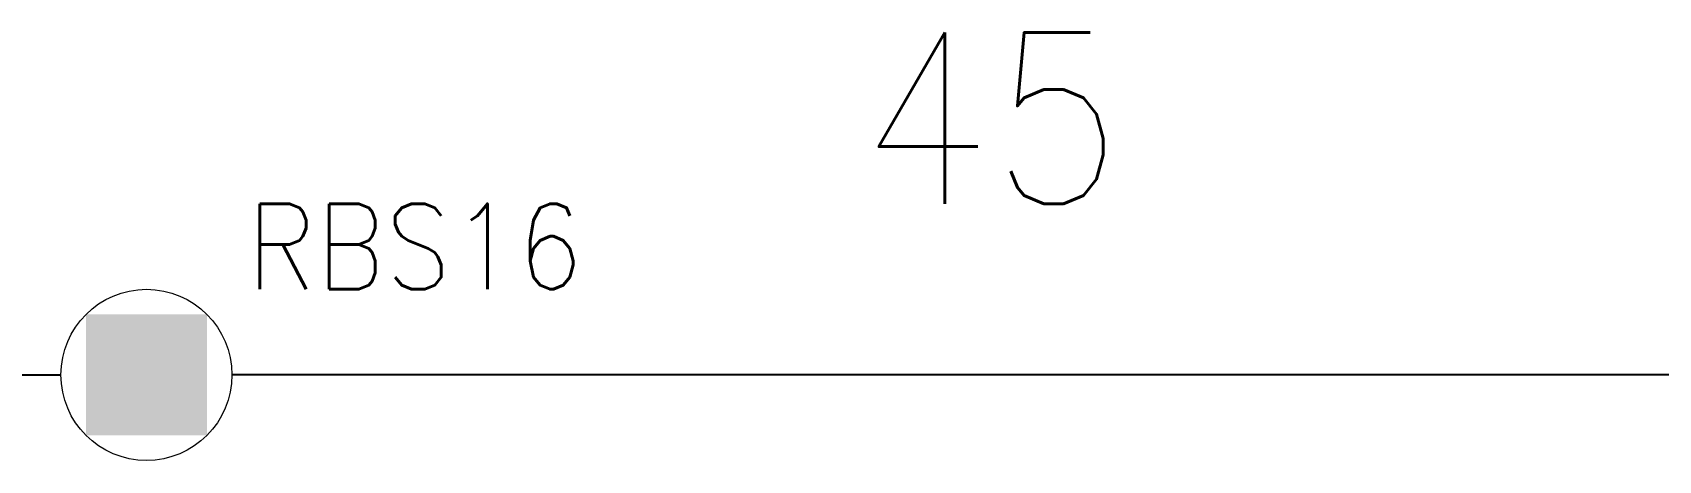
# Model space of a CAD drawing. Header units: inches. Extents: x 47316 to 59086, y 3141 to 11743.
# Drawn here: x 51511.23 to 51558.76, y 3670.72 to 3683.22 of the extents above; entities that cross this region are included whole.
import ezdxf

# ---------------------------------------------------------------- set-up
doc = ezdxf.new("R2010")
doc.units = ezdxf.units.IN
doc.header["$MEASUREMENT"] = 0
doc.styles.get("Standard").update_dxf_attribs({"font": ''})
doc.styles.get('Standard').set_extended_font_data('SimSun')
doc.linetypes.add('_VH_FELT_TAPE', pattern='A,0.4,-0.7,["FELT",Standard,S=0.3,R=0,X=-0.5,Y=-0.15],-0.7', length=1.8)

msp = doc.modelspace()

# ---------------------------------------------------------------- linework, layer by layer
at = {"color": 0, "linetype": '_VH_FELT_TAPE', "lineweight": -3, "ltscale": 5}
for p, q in [((51470.326, 3673.222), (51512.058, 3673.222)), ((51561.014, 3673.222), (51517.058, 3673.222))]:
    msp.add_line(p, q, dxfattribs=at)
at = {"color": 0, "linetype": 'Continuous', "lineweight": 15}
msp.add_circle((51514.558, 3673.222), 2.5, dxfattribs=at)
at = {"color": 0, "linetype": 'Continuous', "lineweight": 15, "extrusion": (0, 0, -1)}
msp.add_solid([(-51512.79, 3674.99), (-51512.79, 3671.454), (-51516.326, 3674.99), (-51516.326, 3671.454)], dxfattribs=at)

# ---------------------------------------------------------------- texts
at = {"color": 7, "linetype": '_VH_FELT_TAPE', "lineweight": 18, "ltscale": 5, "insert": (51535.393, 3683.222), "char_height": 5, "width": 8.57143, "attachment_point": 1}
msp.add_mtext('\\Fromans.shx;\\W0.9000000000;\\T1.0000000000;\\o\\l45', dxfattribs=at)
at = {"color": 21, "linetype": 'Continuous', "lineweight": 15, "insert": (51517.487, 3678.222), "char_height": 2.5, "width": 10.92857, "attachment_point": 1}
msp.add_mtext('\\Fromans.shx;\\W0.9000000000;\\T1.0000000000;\\o\\lRBS16', dxfattribs=at)

doc.saveas('drawing.dxf')
